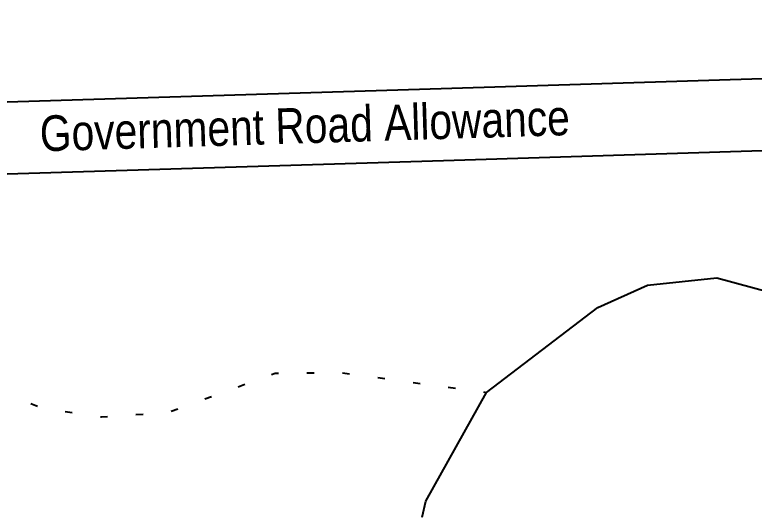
# Model space of a CAD drawing. Extents: x 634962 to 644935, y 5969185 to 5972988.
# Drawn here: x 642020.3 to 642228, y 5970073.4 to 5970214.4 of the extents above; entities that cross this region are included whole.
import ezdxf
from ezdxf.enums import TextEntityAlignment as Align

# ---------------------------------------------------------------- set-up
doc = ezdxf.new("R2010")
doc.units = 0
doc.header["$LTSCALE"] = 5
doc.linetypes.add('foc-WHEELTRACKS', pattern=[2, 0.4, -1.6])
for name, color, linetype in [('L-ROAD-T', 7, 'Continuous'), ('L-SEC', 7, 'Continuous'), ('T-CREEK', 160, 'Continuous'), ('T-WATER-P3', 160, 'foc-WHEELTRACKS')]:
    doc.layers.add(name, color=color, linetype=linetype)
doc.styles.add('80L', font='ARIALN.TTF', dxfattribs={"height": 10})

msp = doc.modelspace()

# ---------------------------------------------------------------- linework, layer by layer
at = {"layer": 'L-SEC'}
for p, q in [((642542.206, 5970206.217), (642140.104, 5970193.659)), ((642140.104, 5970193.659), (641738.003, 5970181.101)), ((642140.738, 5970173.556), (642542.837, 5970186.114)), ((641738.639, 5970160.999), (642140.738, 5970173.556))]:
    msp.add_line(p, q, dxfattribs=at)
at = {"layer": 'T-CREEK', "flags": 128}
for points in [[(642152.842, 5970108.417), (642184.12, 5970132.263), (642198.021, 5970138.502), (642217.523, 5970140.611), (642296.635, 5970119.162), (642315.558, 5970117.903)], [(642134.796, 5970073.37), (642135.813, 5970077.863), (642152.842, 5970108.417)]]:
    msp.add_lwpolyline(points, dxfattribs=at)
at = {"layer": 'T-WATER-P3', "flags": 128}
msp.add_lwpolyline([(641616.89, 5970214.416), (641666.812, 5970187.721), (641713.434, 5970175.047), (641790.049, 5970147.466), (641825.54, 5970141.206), (641844.442, 5970140.483), (641927.358, 5970144.333), (641944.84, 5970141.819), (641958.869, 5970136.118), (641999.25, 5970115.365), (642027.964, 5970103.993), (642044.667, 5970101.506), (642063.427, 5970102.807), (642093.437, 5970113.822), (642112.185, 5970113.93), (642152.842, 5970108.417)], dxfattribs=at)

# ---------------------------------------------------------------- texts
at = {"layer": 'L-ROAD-T', "style": '80L'}
msp.add_text('Government Road Allowance', height=9.99744, rotation=1.76894, dxfattribs=at).set_placement((642101.766, 5970183.359), align=Align.MIDDLE_CENTER)

doc.saveas('drawing.dxf')
